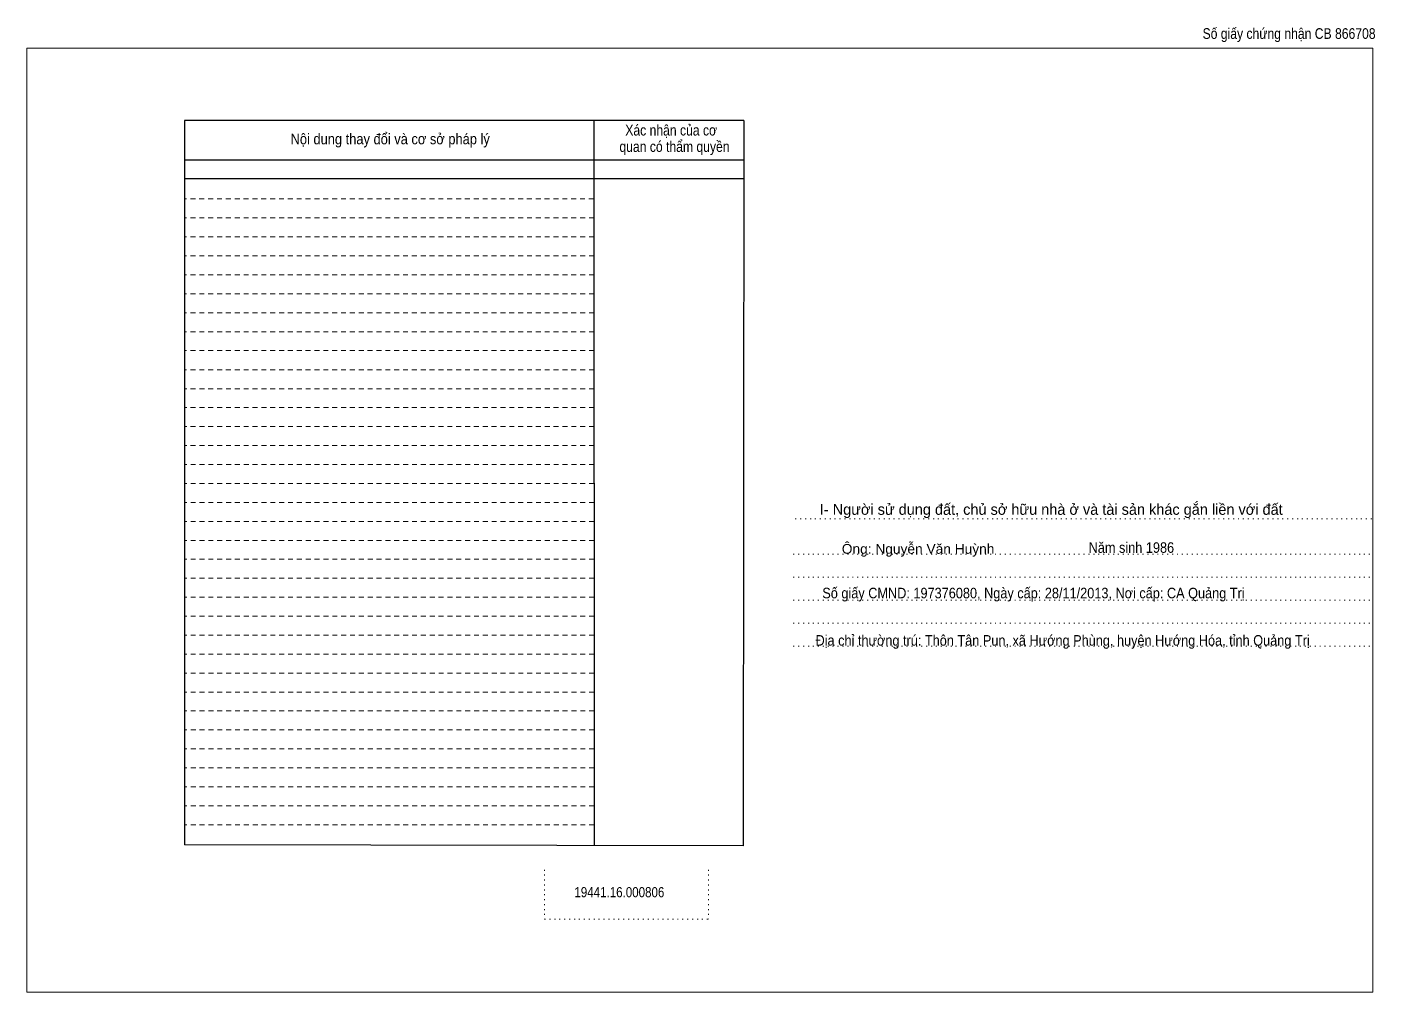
# Model space of a CAD drawing. Header units: metres. Extents: x 537058 to 537581, y 1846679 to 1846827.
# Drawn here: x 537057.9 to 537263.4, y 1846679.9 to 1846827.1 of the extents above; entities that cross this region are included whole.
import ezdxf
from ezdxf.enums import TextEntityAlignment as Align

# ---------------------------------------------------------------- set-up
doc = ezdxf.new("R2010")
doc.units = ezdxf.units.M
doc.header["$LTSCALE"] = 0.5
doc.linetypes.add('DOTTED', pattern=[1.5, 0.3, -1.2])
doc.linetypes.add('SHORT_DASHED', pattern=[2.7, 1.5, -1.2])
for name, color, linetype, lineweight in [('1', 7, 'DOTTED', 13), ('2', 7, 'SHORT_DASHED', 13), ('28', 7, 'Continuous', 25)]:
    doc.layers.add(name, color=color, linetype=linetype, lineweight=lineweight)
doc.layers.add('18', color=7, linetype='Continuous')
doc.layers.add('40', color=7, linetype='Continuous')

msp = doc.modelspace()

# ---------------------------------------------------------------- linework, layer by layer
at = {"layer": '1'}
for p, q in [((537175.01, 1846752.06), (537263.06, 1846752.06)), ((537174.71, 1846746.66), (537262.76, 1846746.66)), ((537174.71, 1846743.16), (537262.76, 1846743.16)), ((537174.71, 1846739.66), (537262.76, 1846739.66)), ((537174.71, 1846736.16), (537262.76, 1846736.16)), ((537174.71, 1846732.66), (537262.76, 1846732.66)), ((537136.78, 1846698.54), (537136.78, 1846691.02)), ((537161.77, 1846698.54), (537161.77, 1846691.02)), ((537136.78, 1846691.02), (537161.77, 1846691.02))]:
    msp.add_line(p, q, dxfattribs=at)
at = {"layer": '1', "linetype": 'Continuous'}
for points in [[(537057.87, 1846679.88), (537263.07, 1846679.88), (537263.07, 1846823.88), (537057.87, 1846823.88)], [(537057.87, 1846823.88), (537263.07, 1846823.88), (537263.07, 1846679.88), (537057.87, 1846679.88)], [(537057.87, 1846679.88), (537263.07, 1846679.88), (537263.07, 1846823.88), (537057.87, 1846823.88)]]:
    msp.add_lwpolyline(points, close=True, dxfattribs=at)
at = {"layer": '2', "linetype": 'Continuous', "lineweight": 25}
for p, q in [((537167.15, 1846812.84), (537081.87, 1846812.84)), ((537081.87, 1846812.84), (537081.87, 1846702.32)), ((537144.3, 1846812.84), (537144.33, 1846702.24)), ((537167.15, 1846806.8), (537081.99, 1846806.8)), ((537167.15, 1846803.92), (537081.99, 1846803.92))]:
    msp.add_line(p, q, dxfattribs=at)
at = {"layer": '2'}
for p, q in [((537144.3, 1846800.86), (537081.87, 1846800.86)), ((537144.31, 1846797.96), (537081.87, 1846797.96)), ((537144.31, 1846797.96), (537081.87, 1846797.96)), ((537144.31, 1846795.06), (537081.87, 1846795.06)), ((537144.31, 1846792.18), (537081.87, 1846792.18)), ((537144.31, 1846789.28), (537081.87, 1846789.28)), ((537144.31, 1846786.38), (537081.87, 1846786.38)), ((537144.31, 1846783.5), (537081.87, 1846783.5)), ((537144.31, 1846780.6), (537081.87, 1846780.6)), ((537144.31, 1846777.72), (537081.87, 1846777.72)), ((537144.31, 1846774.82), (537081.87, 1846774.82)), ((537144.32, 1846771.92), (537081.87, 1846771.92)), ((537144.32, 1846769.04), (537081.87, 1846769.04)), ((537144.32, 1846766.14), (537081.87, 1846766.14)), ((537144.32, 1846763.24), (537081.87, 1846763.24)), ((537144.33, 1846760.36), (537081.87, 1846760.36)), ((537144.33, 1846757.46), (537081.87, 1846757.46)), ((537144.33, 1846754.58), (537081.87, 1846754.58)), ((537144.33, 1846751.68), (537081.87, 1846751.68)), ((537144.33, 1846748.78), (537081.87, 1846748.78)), ((537144.33, 1846745.9), (537081.87, 1846745.9)), ((537144.33, 1846743), (537081.87, 1846743)), ((537144.33, 1846740.1), (537081.87, 1846740.1)), ((537144.33, 1846737.22), (537081.87, 1846737.22)), ((537144.33, 1846734.32), (537081.87, 1846734.32)), ((537144.33, 1846731.42), (537081.87, 1846731.42)), ((537144.34, 1846728.54), (537081.87, 1846728.54)), ((537144.34, 1846725.64), (537081.87, 1846725.64)), ((537144.34, 1846722.76), (537081.87, 1846722.76)), ((537144.35, 1846719.86), (537081.87, 1846719.86)), ((537144.35, 1846716.96), (537081.87, 1846716.96)), ((537144.35, 1846714.08), (537081.87, 1846714.08)), ((537144.35, 1846711.18), (537081.87, 1846711.18)), ((537144.35, 1846708.28), (537081.87, 1846708.28)), ((537144.35, 1846705.4), (537081.87, 1846705.4))]:
    msp.add_line(p, q, dxfattribs=at)
at = {"layer": '2', "linetype": 'Continuous', "lineweight": 25}
msp.add_lwpolyline([(537167.15, 1846812.84), (537167.09, 1846702.2), (537081.87, 1846702.32)], dxfattribs=at)

# ---------------------------------------------------------------- texts
at = {"layer": '18', "width": 0.85}
msp.add_text('19441.16.000806', height=1.55, dxfattribs=at).set_placement((537148.19, 1846694.34), align=Align.CENTER)
at = {"layer": '2'}
for s, width, p in [('Nội dung thay đổi và cơ sở pháp lý', 0.9, (537113.25, 1846809.2)), ('Nội dung thay đổi và cơ sở pháp lý', 0.9, (537113.25, 1846809.2)), ('Xác nhận của cơ', 0.85, (537156.085, 1846810.54)), ('Xác nhận của cơ', 0.85, (537156.085, 1846810.54)), (' quan có thẩm quyền', 0.85, (537156.335, 1846808.04)), (' quan có thẩm quyền', 0.85, (537156.335, 1846808.04))]:
    msp.add_text(s, height=1.63, dxfattribs=dict(at, width=width)).set_placement(p, align=Align.CENTER)
at = {"layer": '28'}
msp.add_text('I- Người sử dụng đất, chủ sở hữu nhà ở và tài sản khác gắn liền với đất', height=1.653, dxfattribs=at).set_placement((537214.035, 1846752.68), align=Align.CENTER)
for s, height, width, p in [('Ông: Nguyễn Văn Huỳnh', 1.49, 1.05, (537193.735, 1846746.74)), ('Năm sinh 1986', 1.61, 0.9, (537226.255, 1846746.88)), ('Số giấy CMND: 197376080, Ngày cấp: 28/11/2013, Nơi cấp: CA Quảng Trị', 1.61, 0.9, (537211.325, 1846739.94)), ('Địa chỉ thường trú: Thôn Tân Pun, xã Hướng Phùng, huyện Hướng Hóa, tỉnh Quảng Trị', 1.61, 0.9, (537215.77, 1846732.72))]:
    msp.add_text(s, height=height, dxfattribs=dict(at, width=width)).set_placement(p, align=Align.CENTER)
at = {"layer": '40', "width": 0.85}
msp.add_text('Số giấy chứng nhận CB 866708', height=1.63, dxfattribs=at).set_placement((537250.295, 1846825.28), align=Align.CENTER)

doc.saveas('drawing.dxf')
